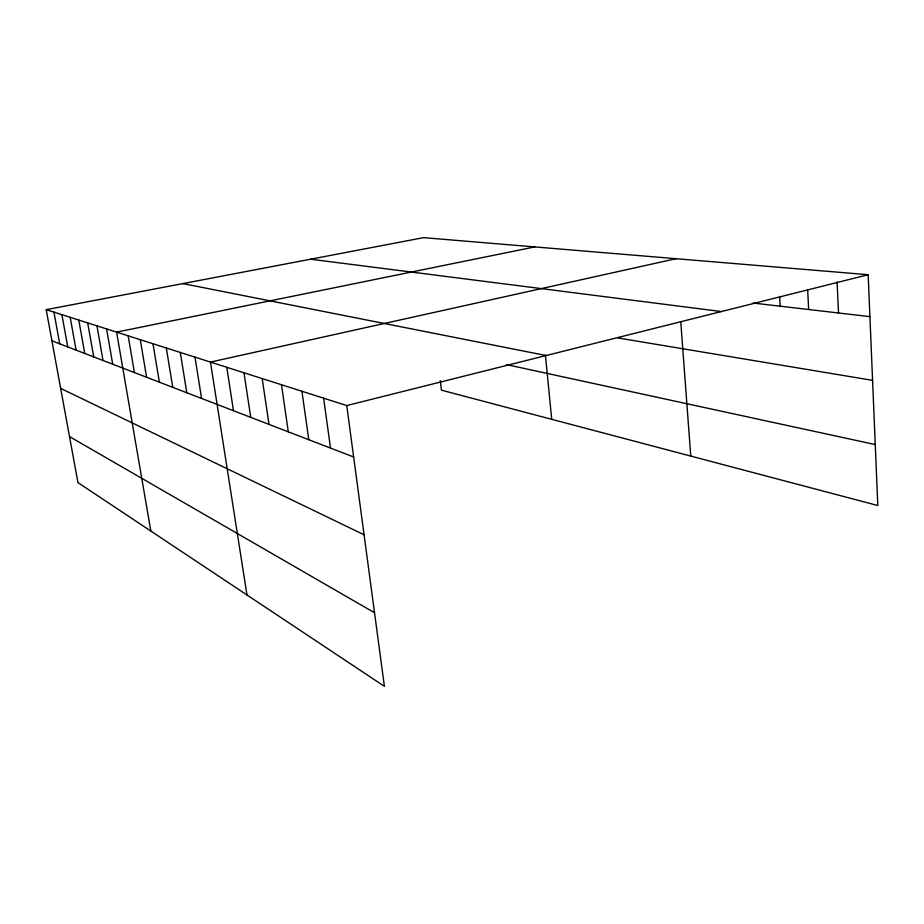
<?xml version="1.0" encoding="UTF-8"?>
<svg xmlns="http://www.w3.org/2000/svg" width="924" height="924" viewBox="0 0 924 924"><rect width="100%" height="100%" fill="white"/><g stroke="black" fill="none" stroke-linecap="round" stroke-linejoin="round"><path stroke-width="1.39" d="M346.754 405.567L384.396 686.347L77.963 482.605L46.2 309.667L346.754 405.567L868.167 274.717L877.8 505.532L441.429 390.159L440.321 380.7M676.068 258.697L210.464 362.081L246.974 594.975M534.765 246.916L116.586 332.12L150.843 531.069M46.2 309.667L423.562 237.653L868.167 274.717M753.083 303.037L869.923 316.643M310.591 259.205L721.378 311.55M617.809 337.93L872.579 380.365M182.848 283.587L546.142 355.532M506.398 364.587L875.259 444.571M51.917 340.817L353.649 456.987M60.661 388.392L364.079 534.788M69.508 436.59L374.532 612.751M53.915 312.127L59.69 343.809M61.908 314.68L67.741 346.916M70.189 317.325L76.091 350.127M78.783 320.062L84.742 353.453M96.962 325.86L103.026 360.499M87.699 322.903L93.717 356.907M106.583 328.932L112.716 364.229M128.17 335.816L134.43 372.591M140.286 339.686L146.616 377.281M152.991 343.74L159.378 382.19M166.308 347.99L172.765 387.341M180.284 352.448L186.81 392.746M194.987 357.138L201.571 398.44M226.773 367.29L233.472 410.718M243.994 372.776L250.739 417.371M262.197 378.586L268.988 424.393M281.474 384.731L288.3 431.831M301.917 391.256L308.778 439.709M323.631 398.186L330.515 448.082M545.414 355.139L551.72 419.311M680.757 321.691L690.759 456.075M779.66 296.442L780.214 306.191M807.622 289.547L808.673 309.505M837.075 281.959L838.53 312.982"/></g></svg>
